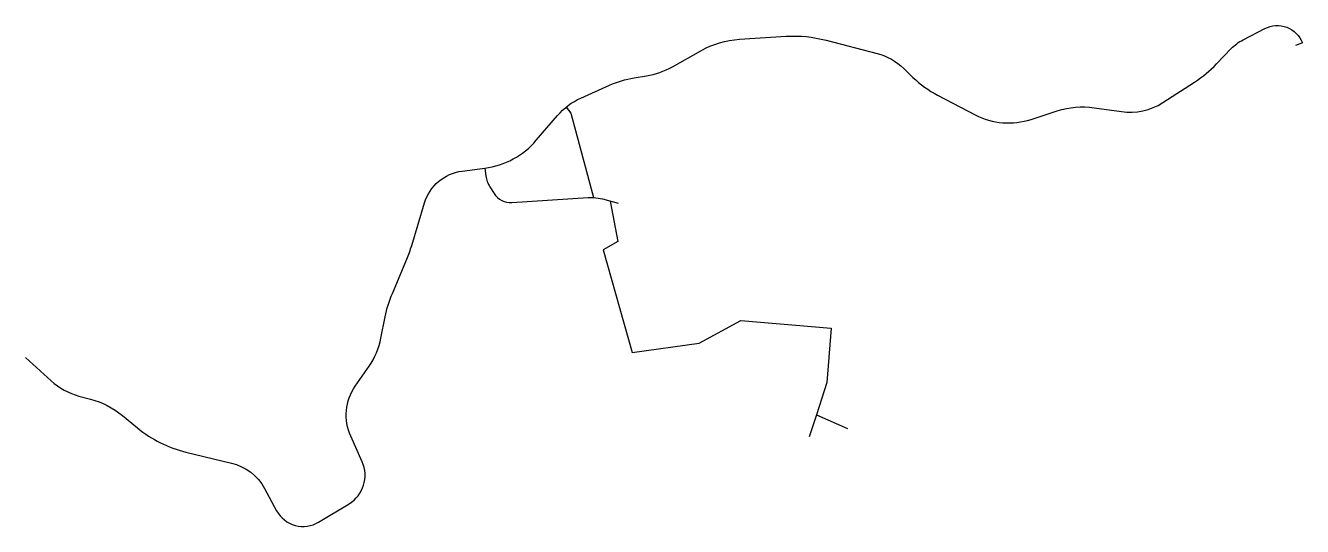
# Model space of a CAD drawing. Header units: feet. Extents: x 6072854 to 6077090, y 1928324 to 1929986.
import ezdxf

# ---------------------------------------------------------------- set-up
doc = ezdxf.new("R2010")
doc.units = ezdxf.units.FT

msp = doc.modelspace()

# ---------------------------------------------------------------- linework, layer by layer
for points in [[(6072854.2, 1928884.7), (6072939.5, 1928806.9, 0.120423), (6073031.2, 1928756.9), (6073069.6, 1928746.7, -0.107421), (6073175.5, 1928692.4), (6073225.8, 1928651, 0.113309), (6073386, 1928571.1), (6073537.3, 1928534.6, -0.212329), (6073646.9, 1928450.5), (6073686.9, 1928376.8, 0.427826), (6073826.5, 1928338.9), (6073927.3, 1928399.8, 0.379199), (6073970.8, 1928539.1), (6073932.8, 1928623.5, -0.262909), (6073948.1, 1928790.1), (6073993.5, 1928855.5, 0.103046), (6074033.2, 1928949.4), (6074047, 1929019.2, -0.051132), (6074070.9, 1929097.2), (6074118.9, 1929210.9, 0.026768), (6074135.3, 1929256.2), (6074177.8, 1929397.3, -0.295462), (6074302.1, 1929502.8), (6074378, 1929512.7, 0.185489), (6074548.3, 1929604.9), (6074619, 1929687.4, -0.110972), (6074696.3, 1929745.2), (6074791.1, 1929787.6, -0.065069), (6074873, 1929812.1), (6074913.6, 1929818.7, 0.088368), (6074999.7, 1929848.8), (6075094.2, 1929902.1, -0.113273), (6075222.9, 1929940.2), (6075377.6, 1929949.8, -0.079598), (6075509.8, 1929937), (6075678.7, 1929892.9, -0.129175), (6075767.3, 1929843.1), (6075797.6, 1929813.7, 0.072448), (6075879.4, 1929754.7), (6076004.5, 1929689.6, 0.201484), (6076189.7, 1929674.3), (6076276.6, 1929702.6, -0.115409), (6076399.2, 1929713.1), (6076489.1, 1929700, 0.181487), (6076626.4, 1929730), (6076732.2, 1929798.3, 0.057915), (6076805.2, 1929858.5), (6076853.7, 1929909, -0.082032), (6076892.9, 1929938.2), (6076964.8, 1929975.4, -0.444706), (6077089.9, 1929928.5), (6077066.6, 1929919.3)], [(6074378, 1929512.7), (6074381.4, 1929486.9, 0.109021), (6074394.5, 1929450.4), (6074408.2, 1929428.7, 0.274605), (6074467.4, 1929398.6), (6074720.3, 1929415, -0.029406), (6074738, 1929415.1, -0.051004), (6074768.1, 1929410.4), (6074820, 1929396.8)]]:
    msp.add_lwpolyline(points, format="xyb")
for points in [[(6074647, 1929714.8), (6074662.9, 1929695.4), (6074738, 1929415.1)], [(6074793.5, 1929403.7), (6074818.6, 1929269.7), (6074770.1, 1929241.9), (6074866.9, 1928901.2), (6075088.5, 1928932.7), (6075226.7, 1929007.9), (6075526.8, 1928981.9), (6075512.6, 1928801.6), (6075477.5, 1928695), (6075580.4, 1928649.2)], [(6075477.5, 1928695), (6075453.3, 1928621.7)]]:
    msp.add_lwpolyline(points)

doc.saveas('drawing.dxf')
